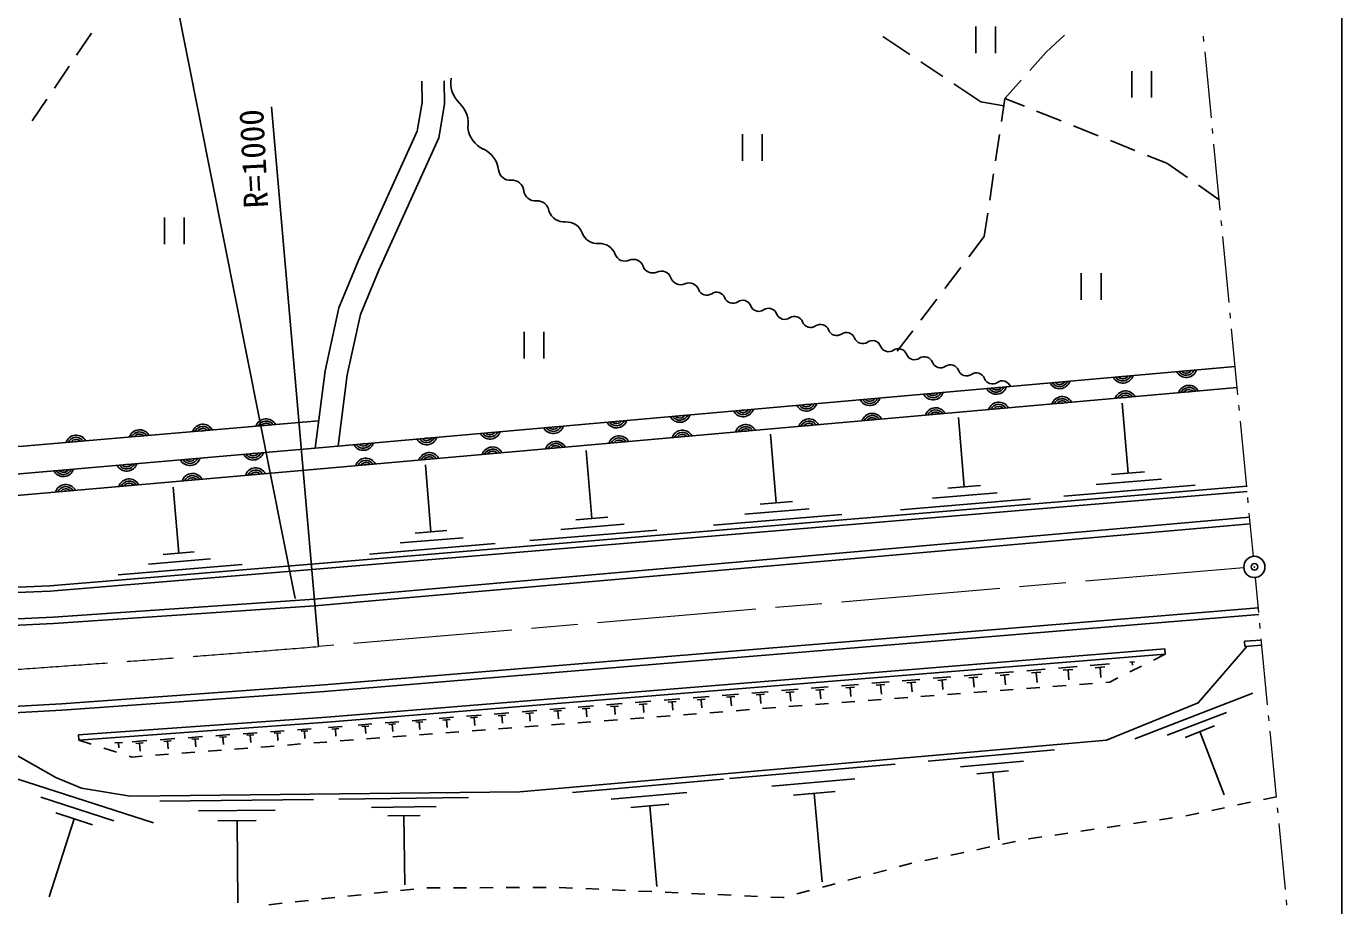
# Model space of a CAD drawing. Units: millimetres, scale not verified. Extents: x 40000 to 680000, y 20000 to 380000.
# Drawn here: x 479638 to 579000, y 260211 to 326610 of the extents above; entities that cross this region are included whole.
import ezdxf
from ezdxf.enums import TextEntityAlignment as Align

# ---------------------------------------------------------------- set-up
doc = ezdxf.new("R2010")
doc.units = ezdxf.units.MM
doc.header["$LTSCALE"] = 1000
doc.header["$PDMODE"] = 32
doc.header["$PDSIZE"] = 500
doc.linetypes.add('CHAIN', pattern=[18.5, 12, -1.5, 3.5, -1.5])
for name, color, linetype, lineweight in [('M-BGD', 7, 'Continuous', 25), ('M-BGD-HTXT', 7, 'Continuous', 13), ('M-BMK', 2, 'CHAIN', 13), ('M-BMK-OTRS', 5, 'Continuous', 25), ('M-BMK-SRVR', 3, 'Continuous', 25), ('M-STR-STRC', 7, 'Continuous', 25), ('M-STR-STRD', 7, 'Continuous', 25), ('M-TTL-BAND', 7, 'Continuous', 25)]:
    doc.layers.add(name, color=color, linetype=linetype, lineweight=lineweight)
doc.layers.add('M-OTRS', color=6, linetype='Continuous')
doc.styles.add('ＭＳ ゴシック', font='')
doc.styles.get('ＭＳ ゴシック').set_extended_font_data('MS Gothic')

msp = doc.modelspace()

# ---------------------------------------------------------------- linework, layer by layer
at = {"layer": 'M-BGD'}
for p, q in [((483435, 324437), (484554, 326095)), ((551354, 326595), (551354, 324595)), ((552854, 326595), (552854, 324595)), ((556681, 324652), (558056, 325942)), ((546378, 324486), (544350, 325845)), ((548871, 322817), (547209, 323930)), ((555455, 323285), (556681, 324652)), ((481757, 321950), (482876, 323608)), ((563138, 323228), (563138, 321228)), ((564638, 323228), (564638, 321228)), ((551730, 320902), (549702, 322260)), ((553563, 321172), (554788, 322540)), ((480078, 319464), (481197, 321121)), ((553301, 319422), (553563, 321172)), ((553563, 321172), (555030, 320584)), ((553478, 320608), (551730, 320902)), ((555958, 320212), (557815, 319469)), ((558743, 319097), (560600, 318353)), ((533733, 318458), (533733, 316458)), ((535233, 318458), (535233, 316458)), ((552857, 316455), (553153, 318433)), ((561528, 317981), (563385, 317237)), ((564313, 316865), (565780, 316278)), ((565780, 316278), (567353, 315184)), ((552413, 313488), (552709, 315466)), ((568174, 314613), (569746, 313520)), ((490074, 312173), (490074, 310173)), ((491574, 312173), (491574, 310173)), ((552004, 310749), (552265, 312499)), ((550828, 309199), (552004, 310749)), ((549014, 306809), (550223, 308402)), ((559323, 307964), (559323, 305964)), ((560823, 307964), (560823, 305964)), ((547201, 304419), (548410, 306012)), ((517235, 303531), (517235, 301531)), ((518735, 303531), (518735, 301531)), ((545420, 302072), (546597, 303622)), ((562861, 292876), (562421, 298157)), ((550480, 291830), (550043, 297061)), ((536290, 290632), (535858, 295806)), ((522357, 289455), (521930, 294573)), ((510205, 288429), (509782, 293498)), ((565392, 292422), (560441, 292009)), ((564099, 292979), (561624, 292772)), ((491152, 286823), (490735, 291824)), ((552986, 291381), (548082, 290972)), ((551706, 291932), (549253, 291728)), ((567923, 291969), (558020, 291142)), ((538769, 290187), (533918, 289783)), ((537503, 290733), (535077, 290531)), ((555493, 290931), (545684, 290113)), ((523557, 289555), (521158, 289355)), ((541249, 289743), (531547, 288933)), ((511393, 288528), (509017, 288330)), ((527262, 288576), (517666, 287775)), ((524810, 289016), (520011, 288615)), ((515064, 287558), (505558, 286765)), ((512635, 287993), (507882, 287597)), ((493549, 286393), (488860, 286002)), ((492324, 286921), (489980, 286725)), ((495945, 285963), (486568, 285182)), ((571648, 280182), (572936, 280271)), ((565673, 279207), (564780, 278757)), ((565640, 279606), (565673, 279207)), ((571648, 280182), (571676, 279783)), ((571676, 279783), (572963, 279872)), ((557599, 278149), (559022, 278265)), ((560010, 278345), (561451, 278462)), ((560386, 278182), (561106, 278241)), ((562993, 278588), (563342, 278616)), ((563887, 278307), (562994, 277857)), ((563168, 278602), (563187, 278370)), ((545806, 277190), (547142, 277298)), ((548130, 277379), (549484, 277489)), ((548483, 277226), (549160, 277281)), ((548822, 277253), (548880, 276532)), ((550472, 277569), (551842, 277681)), ((550829, 277414), (551515, 277470)), ((551172, 277442), (551231, 276711)), ((552830, 277761), (554218, 277874)), ((553192, 277604), (553886, 277661)), ((553539, 277632), (553600, 276892)), ((555206, 277954), (556611, 278069)), ((555573, 277795), (556275, 277853)), ((555924, 277824), (555985, 277075)), ((557970, 277988), (558682, 278046)), ((558326, 278017), (558388, 277258)), ((560746, 278212), (560808, 277443)), ((562100, 277407), (561476, 277093)), ((534435, 276265), (535688, 276367)), ((536676, 276447), (537945, 276550)), ((537007, 276304), (537642, 276355)), ((537325, 276329), (537380, 275653)), ((538934, 276631), (540219, 276735)), ((539269, 276485), (539912, 276538)), ((539591, 276511), (539646, 275826)), ((541208, 276816), (542510, 276922)), ((541548, 276668), (542199, 276721)), ((541873, 276695), (541930, 276000)), ((543499, 277002), (544818, 277109)), ((543843, 276853), (544502, 276907)), ((544172, 276880), (544230, 276176)), ((546155, 277039), (546823, 277093)), ((546489, 277066), (546547, 276353)), ((550208, 276232), (549211, 276156)), ((552202, 276384), (551205, 276308)), ((554196, 276537), (553199, 276460)), ((556191, 276689), (555193, 276613)), ((558185, 276842), (557188, 276765)), ((560179, 276994), (559182, 276918)), ((561476, 277093), (561176, 277070)), ((563362, 272822), (572294, 276266)), ((521326, 275198), (522483, 275292)), ((523472, 275373), (524644, 275468)), ((523777, 275240), (524363, 275288)), ((524070, 275264), (524121, 274639)), ((525632, 275549), (526820, 275645)), ((525942, 275414), (526536, 275463)), ((526239, 275439), (526291, 274805)), ((527809, 275726), (529013, 275824)), ((528123, 275590), (528725, 275639)), ((528424, 275614), (528476, 274972)), ((530002, 275904), (531222, 276003)), ((530320, 275766), (530930, 275816)), ((530625, 275791), (530678, 275140)), ((532210, 276084), (533447, 276184)), ((532533, 275944), (533151, 275994)), ((532842, 275969), (532895, 275310)), ((534762, 276123), (535388, 276174)), ((535075, 276149), (535129, 275481)), ((538243, 275317), (537246, 275241)), ((540237, 275470), (539240, 275394)), ((542231, 275622), (541234, 275546)), ((544225, 275775), (543228, 275698)), ((546220, 275927), (545223, 275851)), ((548214, 276079), (547217, 276003)), ((508779, 274178), (509843, 274264)), ((510832, 274345), (511912, 274433)), ((511114, 274223), (511653, 274267)), ((511384, 274245), (511430, 273669)), ((512901, 274513), (513995, 274602)), ((513186, 274389), (513733, 274434)), ((513460, 274412), (513507, 273828)), ((514984, 274683), (516094, 274773)), ((515274, 274557), (515828, 274602)), ((515551, 274580), (515599, 273988)), ((517083, 274853), (518208, 274945)), ((517376, 274726), (517939, 274772)), ((517658, 274749), (517706, 274149)), ((519197, 275025), (520337, 275118)), ((519494, 274896), (520065, 274943)), ((519780, 274919), (519829, 274311)), ((521628, 275068), (522206, 275115)), ((521917, 275091), (521967, 274475)), ((524284, 274250), (523287, 274174)), ((526278, 274403), (525281, 274327)), ((528272, 274555), (527275, 274479)), ((530266, 274708), (529269, 274631)), ((532260, 274860), (531263, 274784)), ((534255, 275013), (533257, 274936)), ((536249, 275165), (535252, 275089)), ((565825, 273087), (570291, 274809)), ((496018, 273198), (497074, 273274)), ((498079, 273347), (499120, 273422)), ((498349, 273227), (498870, 273264)), ((498610, 273246), (498650, 272690)), ((500125, 273495), (501152, 273569)), ((500391, 273376), (500905, 273413)), ((500648, 273395), (500688, 272847)), ((502459, 273668), (503486, 273742)), ((502726, 273550), (503239, 273587)), ((502982, 273568), (503022, 273021)), ((504717, 273847), (505751, 273932)), ((504987, 273731), (505504, 273773)), ((505246, 273752), (505290, 273200)), ((506741, 274012), (507790, 274097)), ((507014, 273893), (507539, 273936)), ((507277, 273915), (507322, 273355)), ((509057, 274058), (509589, 274101)), ((509323, 274079), (509369, 273512)), ((512319, 273336), (511321, 273260)), ((514313, 273488), (513316, 273412)), ((516307, 273641), (515310, 273565)), ((518301, 273793), (517304, 273717)), ((520295, 273946), (519298, 273869)), ((522289, 274098), (521292, 274022)), ((567171, 272922), (569404, 273783)), ((568287, 273353), (570124, 268589)), ((483585, 273102), (483614, 272703)), ((484542, 272407), (483614, 272703)), ((486317, 272497), (486897, 272539)), ((486607, 272518), (486635, 272131)), ((487627, 272592), (488742, 272672)), ((487917, 272463), (488474, 272503)), ((488195, 272483), (488238, 271888)), ((489747, 272745), (490848, 272824)), ((490033, 272618), (490583, 272658)), ((490308, 272638), (490351, 272051)), ((491853, 272897), (492938, 272975)), ((492135, 272772), (492677, 272811)), ((492406, 272791), (492448, 272212)), ((493943, 273048), (495014, 273125)), ((494221, 272924), (494756, 272963)), ((494489, 272944), (494530, 272373)), ((496293, 273076), (496821, 273114)), ((496557, 273095), (496597, 272532)), ((498359, 272267), (497362, 272190)), ((500354, 272420), (499356, 272343)), ((502267, 272568), (501351, 272497)), ((502348, 272574), (502267, 272568)), ((504342, 272726), (503345, 272650)), ((506336, 272879), (505339, 272803)), ((508330, 273031), (507333, 272955)), ((510324, 273184), (509327, 273107)), ((486448, 271801), (485495, 272104)), ((487591, 271437), (487401, 271497)), ((488389, 271499), (487591, 271437)), ((490383, 271652), (489386, 271575)), ((492377, 271806), (491380, 271729)), ((494371, 271959), (493374, 271883)), ((496365, 272113), (495368, 272036)), ((547762, 271128), (557298, 271968)), ((532758, 269806), (545275, 270909)), ((550202, 270702), (554970, 271122)), ((551450, 270171), (553834, 270381)), ((552642, 270276), (553090, 265190)), ((478208, 270027), (489257, 266463)), ((520890, 268761), (532310, 269767)), ((535960, 269247), (542219, 269799)), ((480733, 268399), (486257, 266617)), ((503258, 268259), (513035, 268369)), ((523812, 268251), (529522, 268754)), ((537599, 268551), (540728, 268826)), ((539163, 268689), (539751, 262013)), ((574072, 268431), (573093, 268225)), ((489734, 268106), (501343, 268237)), ((492645, 267365), (498449, 267431)), ((505710, 267635), (510598, 267690)), ((525306, 267616), (528162, 267867)), ((526734, 267741), (527270, 261651)), ((570157, 267608), (569179, 267403)), ((572115, 268020), (571136, 267814)), ((483257, 266772), (481357, 260879)), ((481876, 267217), (484638, 266326)), ((494105, 266608), (497007, 266640)), ((495556, 266624), (495626, 260433)), ((506939, 266997), (509383, 267025)), ((508161, 267011), (508220, 261797)), ((564253, 266556), (563264, 266412)), ((566232, 266845), (565243, 266701)), ((568200, 267197), (567221, 266991)), ((556337, 265400), (555360, 265257)), ((558316, 265689), (557327, 265545)), ((560295, 265978), (559306, 265834)), ((562274, 266267), (561285, 266123)), ((552411, 264643), (551432, 264439)), ((554369, 265051), (553390, 264847)), ((555360, 265257), (555348, 265255)), ((546538, 263417), (545571, 263159)), ((548495, 263827), (547516, 263623)), ((550453, 264235), (549474, 264031)), ((542673, 262385), (541707, 262127)), ((544605, 262901), (543639, 262643)), ((508901, 261470), (507907, 261362)), ((510897, 261556), (509897, 261551)), ((512897, 261566), (511897, 261561)), ((514896, 261575), (513897, 261571)), ((516896, 261585), (515896, 261580)), ((518896, 261595), (517896, 261590)), ((520895, 261545), (519896, 261591)), ((522893, 261454), (521894, 261500)), ((524891, 261363), (523892, 261408)), ((538808, 261353), (537842, 261095)), ((540741, 261869), (539775, 261611)), ((498959, 260393), (497965, 260286)), ((500947, 260609), (499953, 260501)), ((502936, 260824), (501942, 260716)), ((504924, 261039), (503930, 260932)), ((506912, 261255), (505918, 261147)), ((526889, 261271), (525890, 261317)), ((528887, 261180), (527888, 261225)), ((530885, 261088), (529886, 261134)), ((532883, 260997), (531884, 261043)), ((534881, 260906), (533882, 260951)), ((536804, 260818), (535880, 260860)), ((536876, 260837), (536804, 260818))]:
    msp.add_line(p, q, dxfattribs=at)
for points in [[(217506, 323244), (215791, 321537), (214373, 319689), (213634, 318477), (212895, 316371), (212134, 312514), (209333, 295724), (209377, 293629), (210064, 291456), (211417, 289483), (212946, 288197), (214166, 287444), (215917, 287000), (286039, 285185), (321821, 284542), (375643, 283107), (406354, 282206), (426938, 282198), (441637, 282539), (464715, 283270), (481442, 283952), (501195, 285598), (571859, 291494)], [(217788, 322960), (216093, 321272), (214703, 319463), (213997, 318305), (213282, 316266), (212527, 312442), (209733, 295695), (209776, 293695), (210428, 291634), (211716, 289754), (213181, 288522), (214324, 287816), (215972, 287399), (286048, 285585), (321830, 284942), (375655, 283507), (406360, 282606), (426934, 282598), (441626, 282939), (464701, 283670), (481417, 284351), (501162, 285997), (571826, 291893)], [(501451, 294769), (502208, 300590), (503247, 305363), (504697, 308880), (509169, 318693), (509537, 320849), (509504, 322460)], [(503185, 294922), (503884, 300299), (504876, 304854), (506257, 308203), (510807, 318189), (511240, 320722), (511204, 322494)], [(439582, 290631), (462534, 291629), (473040, 292285), (501451, 294769), (570955, 300920)], [(571096, 299326), (501591, 293175), (473159, 290689), (462619, 290031), (442275, 289147)], [(501717, 296812), (479392, 294898), (460525, 293735), (439077, 292597)], [(571836, 279794), (568168, 275531), (561229, 272715), (516923, 268813), (487493, 268481), (483802, 269091), (481873, 269889), (477549, 272336)], [(483585, 273102), (502341, 274457), (565640, 279606)], [(483614, 272703), (502371, 274058), (565673, 279207)]]:
    msp.add_lwpolyline(points, dxfattribs=at)
for centre, radius, start, end in [((513799, 322343), 2103, 170.38011, 226.82002), ((510920, 319276), 2103, 350.38011, 46.82002), ((515017, 319197), 2042, 187.68668, 244.99211), ((513291, 315497), 2042, 7.68668, 64.99211), ((516190, 315869), 882, 186.44167, 274.92011), ((516342, 314112), 882, 6.44167, 94.92011), ((518094, 314310), 882, 186.44167, 274.92011), ((518245, 312553), 882, 6.44167, 94.92011), ((520287, 313073), 1240, 199.86372, 273.9136), ((520456, 310599), 1240, 19.86372, 93.9136), ((522789, 311442), 1240, 199.86372, 273.9136), ((522958, 308968), 1240, 19.86372, 93.9136), ((524855, 309652), 776, 199.78494, 294.41533), ((525496, 308238), 776, 19.78494, 114.41533), ((526957, 308764), 776, 199.78494, 294.41533), ((527599, 307350), 776, 19.78494, 114.41533), ((529060, 307876), 776, 199.78494, 294.41533), ((529702, 306462), 776, 19.78494, 114.41533), ((531042, 306957), 652, 200.83672, 304.67199), ((531784, 305884), 652, 20.83672, 124.67199), ((533004, 306348), 652, 200.83672, 304.67199), ((533746, 305275), 652, 20.83672, 124.67199), ((534966, 305739), 652, 200.83672, 304.67199), ((535708, 304666), 652, 20.83672, 124.67199), ((536927, 305130), 652, 200.83672, 304.67199), ((537670, 304057), 652, 20.83672, 124.67199), ((538889, 304521), 652, 200.83672, 304.67199), ((539631, 303448), 652, 20.83672, 124.67199), ((540851, 303912), 652, 200.83672, 304.67199), ((541593, 302839), 652, 20.83672, 124.67199), ((542812, 303303), 652, 200.83672, 304.67199), ((543555, 302230), 652, 20.83672, 124.67199), ((544774, 302694), 652, 200.83672, 304.67199), ((545516, 301621), 652, 20.83672, 124.67199), ((546736, 302085), 652, 200.83672, 304.67199), ((547478, 301012), 652, 20.83672, 124.67199), ((548697, 301476), 652, 200.83672, 304.67199), ((549440, 300403), 652, 20.83672, 124.67199), ((550659, 300867), 652, 200.83672, 304.67199), ((551401, 299794), 652, 20.83672, 124.67199), ((562473, 300483), 812, 207.67745, 342.43772), ((562473, 300483), 650, 213.79324, 336.32193), ((562473, 300483), 488, 224.92593, 325.18924), ((562473, 300483), 325, 259.11522, 290.99995), ((567254, 300906), 812, 207.67745, 342.43772), ((567254, 300906), 650, 213.79324, 336.32193), ((567254, 300906), 488, 224.92593, 325.18924), ((567254, 300906), 325, 259.11522, 290.99995), ((552621, 300258), 652, 200.83672, 304.67199), ((552910, 299637), 812, 207.67745, 342.43772), ((552910, 299637), 650, 213.79324, 336.32193), ((552910, 299637), 488, 224.92593, 325.18924), ((552910, 299637), 325, 259.11522, 290.99995), ((553363, 299185), 652, 20.83672, 124.67199), ((557691, 300060), 812, 207.67745, 342.43772), ((557691, 300060), 650, 213.79324, 336.32193), ((557691, 300060), 488, 224.92593, 325.18924), ((557691, 300060), 325, 259.11522, 290.99995), ((562668, 298267), 812, 27.67745, 162.43772), ((567450, 298690), 812, 27.67745, 162.43772), ((567450, 298690), 650, 33.79324, 156.32193), ((567450, 298690), 488, 44.92593, 145.18924), ((538566, 298367), 812, 207.67745, 342.43772), ((538566, 298367), 650, 213.79324, 336.32193), ((538566, 298367), 488, 224.92593, 325.18924), ((543347, 298790), 812, 207.67745, 342.43772), ((543347, 298790), 650, 213.79324, 336.32193), ((543347, 298790), 488, 224.92593, 325.18924), ((543347, 298790), 325, 259.11522, 290.99995), ((548129, 299214), 812, 207.67745, 342.43772), ((548129, 299214), 650, 213.79324, 336.32193), ((548129, 299214), 488, 224.92593, 325.18924), ((548129, 299214), 325, 259.11522, 290.99995), ((553106, 297420), 812, 27.67745, 162.43772), ((557887, 297843), 812, 27.67745, 162.43772), ((557887, 297843), 650, 33.79324, 156.32193), ((557887, 297843), 488, 44.92593, 145.18924), ((557887, 297843), 325, 79.11522, 110.99995), ((562668, 298267), 650, 33.79324, 156.32193), ((562668, 298267), 488, 44.92593, 145.18924), ((562668, 298267), 325, 79.11522, 110.99995), ((567450, 298690), 325, 79.11522, 110.99995), ((529003, 297521), 812, 207.67745, 342.43772), ((529003, 297521), 650, 213.79324, 336.32193), ((529003, 297521), 488, 224.92593, 325.18924), ((529003, 297521), 325, 259.11522, 290.99995), ((533785, 297944), 812, 207.67745, 342.43772), ((533785, 297944), 650, 213.79324, 336.32193), ((533785, 297944), 488, 224.92593, 325.18924), ((533785, 297944), 325, 259.11522, 290.99995), ((538566, 298367), 325, 259.11522, 290.99995), ((543543, 296574), 812, 27.67745, 162.43772), ((543543, 296574), 650, 33.79324, 156.32193), ((548324, 296997), 812, 27.67745, 162.43772), ((548324, 296997), 650, 33.79324, 156.32193), ((548324, 296997), 488, 44.92593, 145.18924), ((548324, 296997), 325, 79.11522, 110.99995), ((553106, 297420), 650, 33.79324, 156.32193), ((553106, 297420), 488, 44.92593, 145.18924), ((553106, 297420), 325, 79.11522, 110.99995), ((488190, 295339), 812, 27.52213, 162.2824), ((492973, 295749), 812, 27.52213, 162.2824), ((492973, 295749), 650, 33.63791, 156.16661), ((492973, 295749), 488, 44.7706, 145.03392), ((497755, 296159), 812, 27.52213, 162.2824), ((497755, 296159), 650, 33.63791, 156.16661), ((497755, 296159), 488, 44.7706, 145.03392), ((497755, 296159), 325, 78.95989, 110.84463), ((519441, 296675), 812, 207.67745, 342.43772), ((519441, 296675), 650, 213.79324, 336.32193), ((519441, 296675), 488, 224.92593, 325.18924), ((519441, 296675), 325, 259.11522, 290.99995), ((524222, 297098), 812, 207.67745, 342.43772), ((524222, 297098), 650, 213.79324, 336.32193), ((524222, 297098), 488, 224.92593, 325.18924), ((524222, 297098), 325, 259.11522, 290.99995), ((529199, 295305), 812, 27.67745, 162.43772), ((533980, 295728), 812, 27.67745, 162.43772), ((533980, 295728), 650, 33.79324, 156.32193), ((533980, 295728), 488, 44.92593, 145.18924), ((538762, 296151), 812, 27.67745, 162.43772), ((538762, 296151), 650, 33.79324, 156.32193), ((538762, 296151), 488, 44.92593, 145.18924), ((538762, 296151), 325, 79.11522, 110.99995), ((543543, 296574), 488, 44.92593, 145.18924), ((543543, 296574), 325, 79.11522, 110.99995), ((483408, 294928), 812, 27.52213, 162.2824), ((483408, 294928), 650, 33.63791, 156.16661), ((483408, 294928), 488, 44.7706, 145.03392), ((483408, 294928), 325, 78.95989, 110.84463), ((488190, 295339), 650, 33.63791, 156.16661), ((488190, 295339), 488, 44.7706, 145.03392), ((488190, 295339), 325, 78.95989, 110.84463), ((492973, 295749), 325, 78.95989, 110.84463), ((505097, 295405), 812, 207.67745, 342.43772), ((505097, 295405), 650, 213.79324, 336.32193), ((505097, 295405), 488, 224.92593, 325.18924), ((509878, 295828), 812, 207.67745, 342.43772), ((509878, 295828), 650, 213.79324, 336.32193), ((509878, 295828), 488, 224.92593, 325.18924), ((509878, 295828), 325, 259.11522, 290.99995), ((514659, 296251), 812, 207.67745, 342.43772), ((514659, 296251), 650, 213.79324, 336.32193), ((514659, 296251), 488, 224.92593, 325.18924), ((514659, 296251), 325, 259.11522, 290.99995), ((519637, 294458), 812, 27.67745, 162.43772), ((519637, 294458), 650, 33.79324, 156.32193), ((524418, 294881), 812, 27.67745, 162.43772), ((524418, 294881), 650, 33.79324, 156.32193), ((524418, 294881), 488, 44.92593, 145.18924), ((524418, 294881), 325, 79.11522, 110.99995), ((529199, 295305), 650, 33.79324, 156.32193), ((529199, 295305), 488, 44.92593, 145.18924), ((529199, 295305), 325, 79.11522, 110.99995), ((533980, 295728), 325, 79.11522, 110.99995), ((496782, 294674), 812, 207.61668, 342.37695), ((496782, 294674), 650, 213.73247, 336.26116), ((496782, 294674), 488, 224.86515, 325.12847), ((496782, 294674), 325, 259.05444, 290.93918), ((505097, 295405), 325, 259.11522, 290.99995), ((510074, 293612), 812, 27.67745, 162.43772), ((510074, 293612), 650, 33.79324, 156.32193), ((514855, 294035), 812, 27.67745, 162.43772), ((514855, 294035), 650, 33.79324, 156.32193), ((514855, 294035), 488, 44.92593, 145.18924), ((514855, 294035), 325, 79.11522, 110.99995), ((519637, 294458), 488, 44.92593, 145.18924), ((519637, 294458), 325, 79.11522, 110.99995), ((482436, 293420), 812, 207.61668, 342.37695), ((482436, 293420), 650, 213.73247, 336.26116), ((482436, 293420), 488, 224.86515, 325.12847), ((482436, 293420), 325, 259.05444, 290.93918), ((487218, 293838), 812, 207.61668, 342.37695), ((487218, 293838), 650, 213.73247, 336.26116), ((487218, 293838), 488, 224.86515, 325.12847), ((487218, 293838), 325, 259.05444, 290.93918), ((492000, 294256), 812, 207.61668, 342.37695), ((492000, 294256), 650, 213.73247, 336.26116), ((492000, 294256), 488, 224.86515, 325.12847), ((492000, 294256), 325, 259.05444, 290.93918), ((496966, 292457), 812, 27.61668, 162.37695), ((505293, 293189), 812, 27.67745, 162.43772), ((505293, 293189), 650, 33.79324, 156.32193), ((505293, 293189), 488, 44.92593, 145.18924), ((505293, 293189), 325, 79.11522, 110.99995), ((510074, 293612), 488, 44.92593, 145.18924), ((510074, 293612), 325, 79.11522, 110.99995), ((487403, 291621), 812, 27.61668, 162.37695), ((487403, 291621), 650, 33.73247, 156.26116), ((492184, 292039), 812, 27.61668, 162.37695), ((492184, 292039), 650, 33.73247, 156.26116), ((492184, 292039), 488, 44.86515, 145.12847), ((492184, 292039), 325, 79.05444, 110.93918), ((496966, 292457), 650, 33.73247, 156.26116), ((496966, 292457), 488, 44.86515, 145.12847), ((496966, 292457), 325, 79.05444, 110.93918), ((482621, 291203), 812, 27.61668, 162.37695), ((482621, 291203), 650, 33.73247, 156.26116), ((482621, 291203), 488, 44.86515, 145.12847), ((482621, 291203), 325, 79.05444, 110.93918), ((487403, 291621), 488, 44.86515, 145.12847), ((487403, 291621), 325, 79.05444, 110.93918)]:
    msp.add_arc(centre, radius, start, end, dxfattribs=at)
at = {"layer": 'M-BGD-HTXT'}
for p, q in [((568599, 325473), (568561, 325872)), ((569153, 319700), (568676, 324677)), ((569268, 318505), (569230, 318904)), ((569822, 312732), (569344, 317709)), ((569936, 311537), (569898, 311936)), ((570490, 305764), (570013, 310741)), ((570605, 304569), (570567, 304968)), ((571159, 298796), (570681, 303773)), ((571273, 297601), (571235, 298000)), ((571827, 291828), (571350, 296805)), ((571942, 290633), (571904, 291032)), ((572330, 286587), (572018, 289837)), ((572737, 282342), (572483, 284994)), ((572852, 281148), (572814, 281546)), ((573406, 275374), (572928, 280351)), ((573520, 274180), (573482, 274578)), ((574074, 268406), (573597, 273383)), ((574189, 267212), (574151, 267610)), ((574743, 261438), (574265, 266415)), ((574857, 260244), (574819, 260642))]:
    msp.add_line(p, q, dxfattribs=at)
at = {"layer": 'M-BMK'}
msp.add_line((571609, 285723), (501722, 279781), dxfattribs=at)
msp.add_arc((335751, 2325004), 2051947, 273.85733, 274.63943, dxfattribs=at)
at = {"layer": 'M-BMK-OTRS'}
msp.add_lwpolyline([(321707, 281978), (375746, 280547), (406255, 279692), (435364, 279671), (465066, 280718), (481693, 281509), (501440, 282855), (572090, 289044)], dxfattribs=at)
at = {"layer": 'M-BMK-SRVR'}
msp.add_line((501722, 279781), (498162, 320535), dxfattribs=at)
msp.add_circle((572406, 285790), 800, dxfattribs=at)
at = {"layer": 'M-OTRS'}
msp.add_point((572406, 285790), dxfattribs=at)
at = {"layer": 'M-STR-STRC'}
msp.add_line((499950, 283407), (489874, 333987), dxfattribs=at)
at = {"layer": 'M-STR-STRD'}
for points in [[(209333, 295724), (208761, 292859), (208742, 291093), (209217, 289251), (210204, 287618), (211476, 286365), (212957, 285530), (214419, 285065), (217153, 284951), (242173, 284379), (286474, 283247), (321719, 282478), (375760, 281047), (406262, 280192), (435355, 280171), (465046, 281217), (481664, 282008), (501401, 283353), (572046, 289543)], [(74968, 282143), (107163, 280600), (135912, 279791), (164611, 279176), (205946, 278045), (241729, 277297), (406269, 273248), (433134, 273371), (457183, 273795), (465096, 274008), (482322, 274962), (502165, 276393), (572744, 282199)], [(74992, 282643), (107182, 281100), (135925, 280291), (164623, 279675), (205958, 278545), (241740, 277797), (406274, 273748), (433129, 273871), (457172, 274295), (465075, 274508), (482290, 275461), (502126, 276891), (572703, 282698)]]:
    msp.add_lwpolyline(points, dxfattribs=at)
at = {"layer": 'M-TTL-BAND'}
msp.add_line((579000, 20000), (579000, 370000), dxfattribs=at)

# ---------------------------------------------------------------- texts
at = {"layer": 'M-BMK-SRVR', "style": 'ＭＳ ゴシック'}
msp.add_text('R=1000', height=1833, rotation=92.932, dxfattribs=at).set_placement((496996, 312875), align=Align.MIDDLE_LEFT)

doc.saveas('drawing.dxf')
